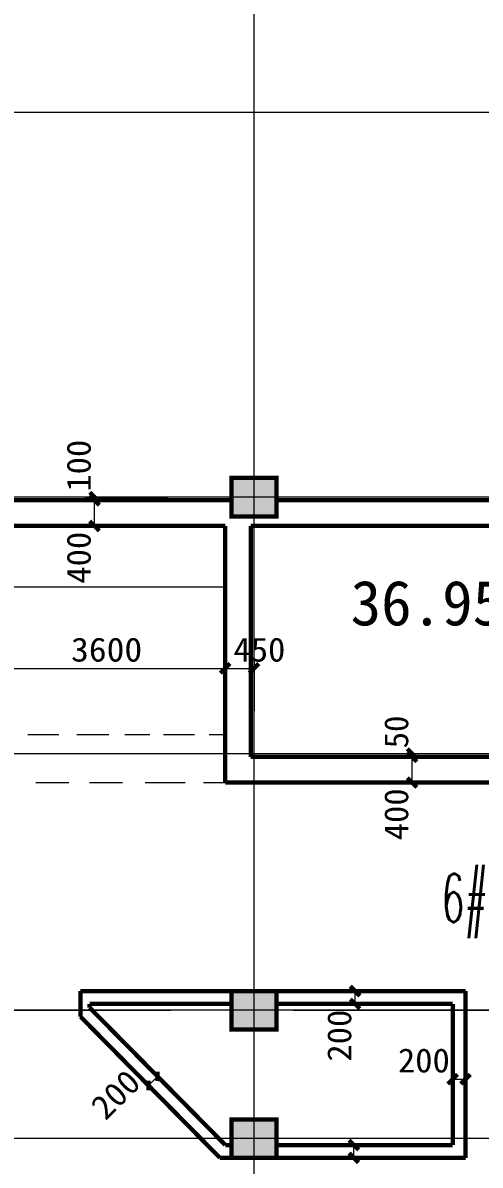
# Model space of a CAD drawing. Extents: x -307567 to 704339, y -10277 to 165507.
# Drawn here: x -237575 to -230439, y 19167 to 36973 of the extents above; entities that cross this region are included whole.
import ezdxf
from ezdxf.enums import TextEntityAlignment as Align

# ---------------------------------------------------------------- set-up
doc = ezdxf.new("R2010")
doc.units = 0
doc.header["$MEASUREMENT"] = 0
doc.layers.add('ziti', color=32, linetype='CONTINUOUS', lineweight=0)
doc.layers.add('我的', color=255, linetype='CONTINUOUS', lineweight=0)
doc.layers.add('中文', color=4, linetype='CONTINUOUS')
doc.styles.add('HZ', font='txt', dxfattribs={"width": 0.7, "height": 5, "bigfont": 'STF:宋体'})
doc.styles.get("Standard").update_dxf_attribs({"font": 'txt', "height": 3})

msp = doc.modelspace()

# ---------------------------------------------------------------- linework, layer by layer
at = {"layer": '我的', "color": 0}
for p, q in [((-233967.2594, 13462.38227), (-233967.2594, 77580.27533)), ((-260807.86464, 35580.48533), (-192202.20944, 35580.48533)), ((-189822.88479, 29580.51648), (-241491.62516, 29580.51648)), ((-236605.45727, 29580.51648), (-235318.87313, 29580.51648)), ((-236455.45802, 29530.51749), (-236455.45802, 29580.51648)), ((-236605.45727, 29530.51749), (-235318.87313, 29530.51749)), ((-236455.45802, 29130.51873), (-236455.45802, 29530.51749)), ((-236605.45727, 29130.51873), (-235318.87313, 29130.51873)), ((-247967.19093, 28180.52424), (-234417.25715, 28180.52424)), ((-238117.2417, 26910.96996), (-234417.25715, 26910.96996)), ((-234417.25715, 27060.96921), (-234417.25715, 26248.8639)), ((-234417.25715, 26910.96996), (-234017.26068, 26910.96996)), ((-234017.26068, 27060.96921), (-234017.26068, 26248.8639)), ((-234017.26068, 26910.96996), (-233967.2594, 26910.96996)), ((-233967.2594, 27060.96921), (-233967.2594, 26248.8639)), ((-237494.82813, 25880.53536), (-237014.74172, 25880.53536)), ((-236730.24302, 25880.53536), (-236232.37259, 25880.53536)), ((-235983.44195, 25880.53536), (-235592.25738, 25880.53536)), ((-235378.88564, 25880.53536), (-234898.0714, 25880.53536)), ((-234667.64347, 25880.53536), (-234417.25715, 25880.53536)), ((-189560.05651, 25580.53686), (-262527.69704, 25580.53686)), ((-235396.72918, 25580.53686), (-240717.22565, 25580.53686)), ((-231350.99746, 25580.53686), (-231501.00129, 25580.53686)), ((-231350.99746, 25530.53673), (-231501.00129, 25530.53673)), ((-231500.99671, 25530.53673), (-231500.99671, 25580.53686)), ((-231500.99671, 25130.53911), (-231500.99671, 25530.53673)), ((-237370.35823, 25130.53911), (-236854.70834, 25130.53911)), ((-236534.65074, 25130.53911), (-236019.00085, 25130.53911)), ((-235663.38434, 25130.53911), (-235040.32075, 25130.53911)), ((-234756.54989, 25130.53911), (-234417.25715, 25130.53911)), ((-231350.99746, 25130.53911), (-231501.00129, 25130.53911)), ((-236676.84058, 21880.55517), (-236676.84058, 21480.55698)), ((-236676.84058, 21880.55517), (-236676.84058, 21480.55698)), ((-236676.84058, 21880.55517), (-236676.84058, 21480.55698)), ((-236676.84058, 21880.55517), (-236676.84058, 21480.55698)), ((-236676.84058, 21880.55517), (-236676.84058, 21480.55698)), ((-236676.84058, 21880.55517), (-236676.84058, 21480.55698)), ((-236676.84058, 21880.55517), (-236676.84058, 21480.55698)), ((-236676.84058, 21880.55517), (-236676.84058, 21480.55698)), ((-236676.84058, 21880.55517), (-236676.84058, 21480.55698)), ((-236676.84058, 21880.55517), (-236676.84058, 21480.55698)), ((-236676.84058, 21880.55517), (-236676.84058, 21480.55698)), ((-236676.84058, 21880.55517), (-236676.84058, 21480.55698)), ((-236676.84058, 21880.55517), (-236676.84058, 21480.55698)), ((-236676.84058, 21880.55517), (-236676.84058, 21480.55698)), ((-236676.84058, 21880.55517), (-236676.84058, 21480.55698)), ((-236676.84058, 21880.55517), (-236676.84058, 21480.55698)), ((-236676.84058, 21880.55517), (-236676.84058, 21480.55698)), ((-236676.84058, 21880.55517), (-236676.84058, 21480.55698)), ((-236676.84058, 21880.55517), (-236676.84058, 21480.55698)), ((-236676.84058, 21880.55517), (-236676.84058, 21480.55698)), ((-236676.84058, 21880.55517), (-236676.84058, 21480.55698)), ((-236676.84058, 21880.55517), (-236676.84058, 21480.55698)), ((-236676.84058, 21880.55517), (-236676.84058, 21480.55698)), ((-236676.84058, 21880.55517), (-236676.84058, 21480.55698)), ((-236676.84058, 21880.55517), (-236676.84058, 21480.55698)), ((-236676.84058, 21880.55517), (-236676.84058, 21480.55698)), ((-236676.84058, 21880.55517), (-236676.84058, 21480.55698)), ((-236676.84058, 21880.55517), (-236676.84058, 21480.55698)), ((-236676.84058, 21880.55517), (-236676.84058, 21480.55698)), ((-236676.84058, 21880.55517), (-236676.84058, 21480.55698)), ((-236676.84058, 21880.55517), (-236676.84058, 21480.55698)), ((-236676.84058, 21880.55517), (-236676.84058, 21480.55698)), ((-236676.84058, 21880.55517), (-236676.84058, 21480.55698)), ((-236676.84058, 21880.55517), (-236676.84058, 21480.55698)), ((-236676.84058, 21880.55517), (-236676.84058, 21480.55698)), ((-236676.84058, 21880.55517), (-236676.84058, 21480.55698)), ((-236676.84058, 21880.55517), (-236676.84058, 21480.55698)), ((-236676.84058, 21880.55517), (-236676.84058, 21480.55698)), ((-236676.84058, 21880.55517), (-236676.84058, 21480.55698)), ((-236676.84058, 21880.55517), (-236676.84058, 21480.55698)), ((-236676.84058, 21880.55517), (-236676.84058, 21480.55698)), ((-236676.84058, 21880.55517), (-236676.84058, 21480.55698)), ((-236676.84058, 21880.55517), (-236676.84058, 21480.55698)), ((-236676.84058, 21880.55517), (-236676.84058, 21480.55698)), ((-236676.84058, 21880.55517), (-236676.84058, 21480.55698)), ((-236676.84058, 21880.55517), (-236676.84058, 21480.55698)), ((-236676.84058, 21880.55517), (-236676.84058, 21480.55698)), ((-236676.84058, 21880.55517), (-236676.84058, 21480.55698)), ((-236676.84058, 21880.55517), (-236676.84058, 21480.55698)), ((-236676.84058, 21880.55517), (-236676.84058, 21480.55698)), ((-236676.84058, 21880.55517), (-236676.84058, 21480.55698)), ((-236676.84058, 21880.55517), (-236676.84058, 21480.55698)), ((-236676.84058, 21880.55517), (-236676.84058, 21480.55698)), ((-236676.84058, 21880.55517), (-236676.84058, 21480.55698)), ((-236676.84058, 21880.55517), (-236676.84058, 21480.55698)), ((-236676.84058, 21880.55517), (-236676.84058, 21480.55698)), ((-236676.84058, 21880.55517), (-236676.84058, 21480.55698)), ((-236676.84058, 21880.55517), (-236676.84058, 21480.55698)), ((-236676.84058, 21880.55517), (-236676.84058, 21480.55698)), ((-236676.84058, 21880.55517), (-236676.84058, 21480.55698)), ((-236676.84058, 21880.55517), (-236676.84058, 21480.55698)), ((-236676.84058, 21880.55517), (-236676.84058, 21480.55698)), ((-236676.84058, 21880.55517), (-236676.84058, 21480.55698)), ((-236676.84058, 21880.55517), (-236676.84058, 21480.55698)), ((-236676.84058, 21880.55517), (-236676.84058, 21480.55698)), ((-236676.84058, 21880.55517), (-236676.84058, 21480.55698)), ((-236676.84058, 21880.55517), (-236676.84058, 21480.55698)), ((-236676.84058, 21880.55517), (-236676.84058, 21480.55698)), ((-236676.84058, 21880.55517), (-236676.84058, 21480.55698)), ((-236676.84058, 21880.55517), (-236676.84058, 21480.55698)), ((-236676.84058, 21880.55517), (-236676.84058, 21480.55698)), ((-236676.84058, 21880.55517), (-236676.84058, 21480.55698)), ((-236676.84058, 21880.55517), (-236676.84058, 21480.55698)), ((-236676.84058, 21880.55517), (-236676.84058, 21480.55698)), ((-236676.84058, 21880.55517), (-236676.84058, 21480.55698)), ((-236676.84058, 21880.55517), (-236676.84058, 21480.55698)), ((-236676.84058, 21880.55517), (-236676.84058, 21480.55698)), ((-236676.84058, 21880.55517), (-236676.84058, 21480.55698)), ((-236676.84058, 21880.55517), (-236676.84058, 21480.55698)), ((-236676.84058, 21880.55517), (-236676.84058, 21480.55698)), ((-236676.84058, 21880.55517), (-236676.84058, 21480.55698)), ((-236676.84058, 21880.55517), (-236676.84058, 21480.55698)), ((-236676.84058, 21880.55517), (-236676.84058, 21480.55698)), ((-236676.84058, 21880.55517), (-236676.84058, 21480.55698)), ((-236676.84058, 21880.55517), (-236676.84058, 21480.55698)), ((-236676.84058, 21880.55517), (-236676.84058, 21480.55698)), ((-236676.84058, 21880.55517), (-236676.84058, 21480.55698)), ((-236676.84058, 21880.55517), (-236676.84058, 21480.55698)), ((-236676.84058, 21880.55517), (-236676.84058, 21480.55698)), ((-236676.84058, 21880.55517), (-236676.84058, 21480.55698)), ((-236676.84058, 21880.55517), (-236676.84058, 21480.55698)), ((-236676.84058, 21880.55517), (-236676.84058, 21480.55698)), ((-236676.84058, 21880.55517), (-236676.84058, 21480.55698)), ((-236676.84058, 21880.55517), (-236676.84058, 21480.55698)), ((-236676.84058, 21880.55517), (-236676.84058, 21480.55698)), ((-236676.84058, 21880.55517), (-236676.84058, 21480.55698)), ((-236676.84058, 21880.55517), (-236676.84058, 21480.55698)), ((-236676.84058, 21880.55517), (-236676.84058, 21480.55698)), ((-236676.84058, 21880.55517), (-236676.84058, 21480.55698)), ((-236676.84058, 21880.55517), (-236676.84058, 21480.55698)), ((-236676.84058, 21880.55517), (-236676.84058, 21480.55698)), ((-236676.84058, 21880.55517), (-236676.84058, 21480.55698)), ((-236676.84058, 21880.55517), (-236676.84058, 21480.55698)), ((-236676.84058, 21880.55517), (-236676.84058, 21480.55698)), ((-236676.84058, 21880.55517), (-236676.84058, 21480.55698)), ((-236676.84058, 21880.55517), (-236676.84058, 21480.55698)), ((-236676.84058, 21880.55517), (-236676.84058, 21480.55698)), ((-236676.84058, 21880.55517), (-236676.84058, 21480.55698)), ((-236676.84058, 21880.55517), (-236676.84058, 21480.55698)), ((-236676.84058, 21880.55517), (-236676.84058, 21480.55698)), ((-236676.84058, 21880.55517), (-236676.84058, 21480.55698)), ((-236676.84058, 21880.55517), (-236676.84058, 21480.55698)), ((-236676.84058, 21880.55517), (-236676.84058, 21480.55698)), ((-236676.84058, 21880.55517), (-236676.84058, 21480.55698)), ((-236676.84058, 21880.55517), (-236676.84058, 21480.55698)), ((-236676.84058, 21880.55517), (-236676.84058, 21480.55698)), ((-236676.84058, 21880.55517), (-236676.84058, 21480.55698)), ((-236676.84058, 21880.55517), (-236676.84058, 21480.55698)), ((-236676.84058, 21880.55517), (-236676.84058, 21480.55698)), ((-236676.84058, 21880.55517), (-236676.84058, 21480.55698)), ((-236676.84058, 21880.55517), (-236676.84058, 21480.55698)), ((-236676.84058, 21880.55517), (-236676.84058, 21480.55698)), ((-236676.84058, 21880.55517), (-236676.84058, 21480.55698)), ((-236676.84058, 21880.55517), (-236676.84058, 21480.55698)), ((-236676.84058, 21880.55517), (-236676.84058, 21480.55698)), ((-236676.84058, 21880.55517), (-236676.84058, 21480.55698)), ((-236676.84058, 21880.55517), (-236676.84058, 21480.55698)), ((-236676.84058, 21880.55517), (-236676.84058, 21480.55698)), ((-236676.84058, 21880.55517), (-236676.84058, 21480.55698)), ((-236676.84058, 21880.55517), (-236676.84058, 21480.55698)), ((-236676.84058, 21880.55517), (-236676.84058, 21480.55698)), ((-236676.84058, 21880.55517), (-236676.84058, 21480.55698)), ((-236676.84058, 21880.55517), (-236676.84058, 21480.55698)), ((-236676.84058, 21880.55517), (-236676.84058, 21480.55698)), ((-236676.84058, 21880.55517), (-236676.84058, 21480.55698)), ((-236676.84058, 21880.55517), (-236676.84058, 21480.55698)), ((-236676.84058, 21880.55517), (-236676.84058, 21480.55698)), ((-236676.84058, 21880.55517), (-236676.84058, 21480.55698)), ((-236676.84058, 21880.55517), (-236676.84058, 21480.55698)), ((-236676.84058, 21880.55517), (-236676.84058, 21480.55698)), ((-236676.84058, 21880.55517), (-236676.84058, 21480.55698)), ((-236676.84058, 21880.55517), (-236676.84058, 21480.55698)), ((-236676.84058, 21880.55517), (-236676.84058, 21480.55698)), ((-236676.84058, 21880.55517), (-236676.84058, 21480.55698)), ((-236676.84058, 21880.55517), (-236676.84058, 21480.55698)), ((-236676.84058, 21880.55517), (-236676.84058, 21480.55698)), ((-236676.84058, 21880.55517), (-236676.84058, 21480.55698)), ((-236676.84058, 21880.55517), (-236676.84058, 21480.55698)), ((-236676.84058, 21880.55517), (-236676.84058, 21480.55698)), ((-236676.84058, 21880.55517), (-236676.84058, 21480.55698)), ((-236676.84058, 21880.55517), (-236676.84058, 21480.55698)), ((-236676.84058, 21880.55517), (-236676.84058, 21480.55698)), ((-236676.84058, 21880.55517), (-236676.84058, 21480.55698)), ((-236676.84058, 21880.55517), (-236676.84058, 21480.55698)), ((-236676.84058, 21880.55517), (-236676.84058, 21480.55698)), ((-236676.84058, 21880.55517), (-236676.84058, 21480.55698)), ((-236676.84058, 21880.55517), (-236676.84058, 21480.55698)), ((-236676.84058, 21880.55517), (-236676.84058, 21480.55698)), ((-236676.84058, 21880.55517), (-236676.84058, 21480.55698)), ((-236676.84058, 21880.55517), (-236676.84058, 21480.55698)), ((-236676.84058, 21880.55517), (-236676.84058, 21480.55698)), ((-236676.84058, 21880.55517), (-236676.84058, 21480.55698)), ((-236676.84058, 21880.55517), (-236676.84058, 21480.55698)), ((-236676.84058, 21880.55517), (-236676.84058, 21480.55698)), ((-236676.84058, 21880.55517), (-236676.84058, 21480.55698)), ((-236676.84058, 21880.55517), (-236676.84058, 21480.55698)), ((-236676.84058, 21880.55517), (-236676.84058, 21480.55698)), ((-236676.84058, 21880.55517), (-236676.84058, 21480.55698)), ((-236676.84058, 21880.55517), (-236676.84058, 21480.55698)), ((-236676.84058, 21880.55517), (-236676.84058, 21480.55698)), ((-236676.84058, 21880.55517), (-236676.84058, 21480.55698)), ((-236676.84058, 21880.55517), (-236676.84058, 21480.55698)), ((-236676.84058, 21880.55517), (-236676.84058, 21480.55698)), ((-236676.84058, 21880.55517), (-236676.84058, 21480.55698)), ((-236676.84058, 21880.55517), (-236676.84058, 21480.55698)), ((-236676.84058, 21880.55517), (-236676.84058, 21480.55698)), ((-236676.84058, 21880.55517), (-236676.84058, 21480.55698)), ((-236676.84058, 21880.55517), (-236676.84058, 21480.55698)), ((-236676.84058, 21880.55517), (-236676.84058, 21480.55698)), ((-236676.84058, 21880.55517), (-236676.84058, 21480.55698)), ((-236676.84058, 21880.55517), (-236676.84058, 21480.55698)), ((-236676.84058, 21880.55517), (-236676.84058, 21480.55698)), ((-236676.84058, 21880.55517), (-236676.84058, 21480.55698)), ((-236676.84058, 21880.55517), (-236676.84058, 21480.55698)), ((-236676.84058, 21880.55517), (-236676.84058, 21480.55698)), ((-236676.84058, 21880.55517), (-236676.84058, 21480.55698)), ((-236676.84058, 21880.55517), (-236676.84058, 21480.55698)), ((-236676.84058, 21880.55517), (-236676.84058, 21480.55698)), ((-236676.84058, 21880.55517), (-236676.84058, 21480.55698)), ((-236676.84058, 21880.55517), (-236676.84058, 21480.55698)), ((-236676.84058, 21880.55517), (-236676.84058, 21480.55698)), ((-236676.84058, 21880.55517), (-236676.84058, 21480.55698)), ((-236676.84058, 21880.55517), (-236676.84058, 21480.55698)), ((-236676.84058, 21880.55517), (-236676.84058, 21480.55698)), ((-236676.84058, 21880.55517), (-236676.84058, 21480.55698)), ((-236676.84058, 21880.55517), (-236676.84058, 21480.55698)), ((-236676.84058, 21880.55517), (-236676.84058, 21480.55698)), ((-236676.84058, 21880.55517), (-236676.84058, 21480.55698)), ((-236676.84058, 21880.55517), (-236676.84058, 21480.55698)), ((-236676.84058, 21880.55517), (-236676.84058, 21480.55698)), ((-236676.84058, 21880.55517), (-236676.84058, 21480.55698)), ((-236676.84058, 21880.55517), (-236676.84058, 21480.55698)), ((-236676.84058, 21880.55517), (-236676.84058, 21480.55698)), ((-236676.84058, 21880.55517), (-236676.84058, 21480.55698)), ((-236676.84058, 21880.55517), (-236676.84058, 21480.55698)), ((-236676.84058, 21880.55517), (-236676.84058, 21480.55698)), ((-236676.84058, 21880.55517), (-236676.84058, 21480.55698)), ((-236676.84058, 21880.55517), (-236676.84058, 21480.55698)), ((-236676.84058, 21880.55517), (-236676.84058, 21480.55698)), ((-236676.84058, 21880.55517), (-236676.84058, 21480.55698)), ((-236676.84058, 21880.55517), (-236676.84058, 21480.55698)), ((-236676.84058, 21880.55517), (-236676.84058, 21480.55698)), ((-236676.84058, 21880.55517), (-236676.84058, 21480.55698)), ((-236676.84058, 21880.55517), (-236676.84058, 21480.55698)), ((-236676.84058, 21880.55517), (-236676.84058, 21480.55698)), ((-236676.84058, 21880.55517), (-236676.84058, 21480.55698)), ((-236676.84058, 21880.55517), (-236676.84058, 21480.55698)), ((-236676.84058, 21880.55517), (-236676.84058, 21480.55698)), ((-236676.84058, 21880.55517), (-236676.84058, 21480.55698)), ((-236676.84058, 21880.55517), (-236676.84058, 21480.55698)), ((-236676.84058, 21880.55517), (-236676.84058, 21480.55698)), ((-236676.84058, 21880.55517), (-236676.84058, 21480.55698)), ((-236676.84058, 21880.55517), (-236676.84058, 21480.55698)), ((-236676.84058, 21880.55517), (-236676.84058, 21480.55698)), ((-236676.84058, 21880.55517), (-236676.84058, 21480.55698)), ((-236676.84058, 21880.55517), (-236676.84058, 21480.55698)), ((-236676.84058, 21880.55517), (-236676.84058, 21480.55698)), ((-236676.84058, 21880.55517), (-236676.84058, 21480.55698)), ((-236676.84058, 21880.55517), (-236676.84058, 21480.55698)), ((-236676.84058, 21880.55517), (-236676.84058, 21480.55698)), ((-236676.84058, 21880.55517), (-236676.84058, 21480.55698)), ((-236676.84058, 21880.55517), (-236676.84058, 21480.55698)), ((-236676.84058, 21880.55517), (-236676.84058, 21480.55698)), ((-236676.84058, 21880.55517), (-236676.84058, 21480.55698)), ((-236676.84058, 21880.55517), (-236676.84058, 21480.55698)), ((-236676.84058, 21880.55517), (-236676.84058, 21480.55698)), ((-236676.84058, 21880.55517), (-236676.84058, 21480.55698)), ((-236676.84058, 21880.55517), (-236676.84058, 21480.55698)), ((-236676.84058, 21880.55517), (-236676.84058, 21480.55698)), ((-236676.84058, 21880.55517), (-236676.84058, 21480.55698)), ((-236676.84058, 21880.55517), (-236676.84058, 21480.55698)), ((-236676.84058, 21880.55517), (-236676.84058, 21480.55698)), ((-236676.84058, 21880.55517), (-236676.84058, 21480.55698)), ((-236676.84058, 21880.55517), (-236676.84058, 21480.55698)), ((-236676.84058, 21880.55517), (-236676.84058, 21480.55698)), ((-236676.84058, 21880.55517), (-236676.84058, 21480.55698)), ((-236676.84058, 21880.55517), (-236676.84058, 21480.55698)), ((-236676.84058, 21880.55517), (-236676.84058, 21480.55698)), ((-236676.84058, 21880.55517), (-236676.84058, 21480.55698)), ((-236676.84058, 21880.55517), (-236676.84058, 21480.55698)), ((-236676.84058, 21880.55517), (-236676.84058, 21480.55698)), ((-236676.84058, 21880.55517), (-236676.84058, 21480.55698)), ((-236676.84058, 21880.55517), (-236676.84058, 21480.55698)), ((-236676.84058, 21880.55517), (-236676.84058, 21480.55698)), ((-236676.84058, 21880.55517), (-236676.84058, 21480.55698)), ((-236676.84058, 21880.55517), (-236676.84058, 21480.55698)), ((-236676.84058, 21880.55517), (-236676.84058, 21480.55698)), ((-236676.84058, 21880.55517), (-236676.84058, 21480.55698)), ((-236676.84058, 21880.55517), (-236676.84058, 21480.55698)), ((-236676.84058, 21880.55517), (-236676.84058, 21480.55698)), ((-236676.84058, 21880.55517), (-236676.84058, 21480.55698)), ((-236676.84058, 21880.55517), (-236676.84058, 21480.55698)), ((-236676.84058, 21880.55517), (-236676.84058, 21480.55698)), ((-236676.84058, 21880.55517), (-236676.84058, 21480.55698)), ((-236676.84058, 21880.55517), (-236676.84058, 21480.55698)), ((-236676.84058, 21880.55517), (-236676.84058, 21480.55698)), ((-236676.84058, 21880.55517), (-236676.84058, 21480.55698)), ((-236676.84058, 21880.55517), (-236676.84058, 21480.55698)), ((-236676.84058, 21880.55517), (-236676.84058, 21480.55698)), ((-236676.84058, 21880.55517), (-236676.84058, 21480.55698)), ((-236676.84058, 21880.55517), (-236676.84058, 21480.55698)), ((-236676.84058, 21880.55517), (-236676.84058, 21480.55698)), ((-236676.84058, 21880.55517), (-236676.84058, 21480.55698)), ((-236676.84058, 21880.55517), (-236676.84058, 21480.55698)), ((-236676.84058, 21880.55517), (-236676.84058, 21480.55698)), ((-236676.84058, 21880.55517), (-236676.84058, 21480.55698)), ((-236676.84058, 21880.55517), (-236676.84058, 21480.55698)), ((-236676.84058, 21880.55517), (-236676.84058, 21480.55698)), ((-236676.84058, 21880.55517), (-236676.84058, 21480.55698)), ((-236676.84058, 21880.55517), (-236676.84058, 21480.55698)), ((-236676.84058, 21880.55517), (-236676.84058, 21480.55698)), ((-236676.84058, 21880.55517), (-236676.84058, 21480.55698)), ((-236676.84058, 21880.55517), (-236676.84058, 21480.55698)), ((-236676.84058, 21880.55517), (-236676.84058, 21480.55698)), ((-236676.84058, 21880.55517), (-236676.84058, 21480.55698)), ((-236676.84058, 21880.55517), (-236676.84058, 21480.55698)), ((-236676.84058, 21880.55517), (-236676.84058, 21480.55698)), ((-236676.84058, 21880.55517), (-236676.84058, 21480.55698)), ((-236676.84058, 21880.55517), (-236676.84058, 21480.55698)), ((-236676.84058, 21880.55517), (-236676.84058, 21480.55698)), ((-236676.84058, 21880.55517), (-236676.84058, 21480.55698)), ((-236676.84058, 21880.55517), (-236676.84058, 21480.55698)), ((-236676.84058, 21880.55517), (-236676.84058, 21480.55698)), ((-236676.84058, 21880.55517), (-236676.84058, 21480.55698)), ((-236676.84058, 21880.55517), (-236676.84058, 21480.55698)), ((-236676.84058, 21880.55517), (-236676.84058, 21480.55698)), ((-236676.84058, 21880.55517), (-236676.84058, 21480.55698)), ((-236676.84058, 21880.55517), (-236676.84058, 21480.55698)), ((-236676.84058, 21880.55517), (-236676.84058, 21480.55698)), ((-236676.84058, 21880.55517), (-236676.84058, 21480.55698)), ((-236676.84058, 21880.55517), (-236676.84058, 21480.55698)), ((-236676.84058, 21880.55517), (-236676.84058, 21480.55698)), ((-236676.84058, 21880.55517), (-236676.84058, 21480.55698)), ((-236676.84058, 21880.55517), (-236676.84058, 21480.55698)), ((-236676.84058, 21880.55517), (-236676.84058, 21480.55698)), ((-236676.84058, 21880.55517), (-236676.84058, 21480.55698)), ((-236676.84058, 21880.55517), (-236676.84058, 21480.55698)), ((-236676.84058, 21880.55517), (-236676.84058, 21480.55698)), ((-236676.84058, 21880.55517), (-236676.84058, 21480.55698)), ((-236676.84058, 21880.55517), (-236676.84058, 21480.55698)), ((-236676.84058, 21880.55517), (-236676.84058, 21480.55698)), ((-236676.84058, 21880.55517), (-236676.84058, 21480.55698)), ((-236676.84058, 21880.55517), (-236676.84058, 21480.55698)), ((-236676.84058, 21880.55517), (-236676.84058, 21480.55698)), ((-236676.84058, 21880.55517), (-236676.84058, 21480.55698)), ((-236676.84058, 21880.55517), (-236676.84058, 21480.55698)), ((-236676.84058, 21880.55517), (-236676.84058, 21480.55698)), ((-236676.84058, 21880.55517), (-236676.84058, 21480.55698)), ((-236676.84058, 21880.55517), (-236676.84058, 21480.55698)), ((-236676.84058, 21880.55517), (-236676.84058, 21480.55698)), ((-236676.84058, 21880.55517), (-236676.84058, 21480.55698)), ((-236676.84058, 21880.55517), (-236676.84058, 21480.55698)), ((-236676.84058, 21880.55517), (-236676.84058, 21480.55698)), ((-236676.84058, 21880.55517), (-236676.84058, 21480.55698)), ((-236676.84058, 21880.55517), (-236676.84058, 21480.55698)), ((-236676.84058, 21880.55517), (-236676.84058, 21480.55698)), ((-236676.84058, 21880.55517), (-236676.84058, 21480.55698)), ((-236676.84058, 21880.55517), (-236676.84058, 21480.55698)), ((-236676.84058, 21880.55517), (-236676.84058, 21480.55698)), ((-236676.84058, 21880.55517), (-236676.84058, 21480.55698)), ((-236676.84058, 21880.55517), (-236676.84058, 21480.55698)), ((-236676.84058, 21880.55517), (-236676.84058, 21480.55698)), ((-236676.84058, 21880.55517), (-236676.84058, 21480.55698)), ((-236676.84058, 21880.55517), (-236676.84058, 21480.55698)), ((-236676.84058, 21880.55517), (-236676.84058, 21480.55698)), ((-236676.84058, 21880.55517), (-236676.84058, 21480.55698)), ((-236676.84058, 21880.55517), (-236676.84058, 21480.55698)), ((-236676.84058, 21880.55517), (-236676.84058, 21480.55698)), ((-236676.84058, 21880.55517), (-236676.84058, 21480.55698)), ((-236676.84058, 21880.55517), (-236676.84058, 21480.55698)), ((-236676.84058, 21880.55517), (-236676.84058, 21480.55698)), ((-236676.84058, 21880.55517), (-236676.84058, 21480.55698)), ((-236676.84058, 21880.55517), (-236676.84058, 21480.55698)), ((-236676.84058, 21880.55517), (-236676.84058, 21480.55698)), ((-236676.84058, 21880.55517), (-236676.84058, 21480.55698)), ((-236676.84058, 21880.55517), (-236676.84058, 21480.55698)), ((-236676.84058, 21880.55517), (-236676.84058, 21480.55698)), ((-236676.84058, 21880.55517), (-236676.84058, 21480.55698)), ((-236676.84058, 21880.55517), (-236676.84058, 21480.55698)), ((-236676.84058, 21880.55517), (-236676.84058, 21480.55698)), ((-236676.84058, 21880.55517), (-236676.84058, 21480.55698)), ((-236676.84058, 21880.55517), (-236676.84058, 21480.55698)), ((-236676.84058, 21880.55517), (-236676.84058, 21480.55698)), ((-236676.84058, 21880.55517), (-236676.84058, 21480.55698)), ((-236676.84058, 21880.55517), (-236676.84058, 21480.55698)), ((-236676.84058, 21880.55517), (-236676.84058, 21480.55698)), ((-236676.84058, 21880.55517), (-236676.84058, 21480.55698)), ((-236676.84058, 21880.55517), (-236676.84058, 21480.55698)), ((-236676.84058, 21880.55517), (-236676.84058, 21480.55698)), ((-236676.84058, 21880.55517), (-236676.84058, 21480.55698)), ((-236676.84058, 21880.55517), (-236676.84058, 21480.55698)), ((-236676.84058, 21880.55517), (-236676.84058, 21480.55698)), ((-236676.84058, 21880.55517), (-236676.84058, 21480.55698)), ((-236676.84058, 21880.55517), (-236676.84058, 21480.55698)), ((-236676.84058, 21880.55517), (-236676.84058, 21480.55698)), ((-236676.84058, 21880.55517), (-236676.84058, 21480.55698)), ((-236676.84058, 21880.55517), (-236676.84058, 21480.55698)), ((-236676.84058, 21880.55517), (-236676.84058, 21480.55698)), ((-236676.84058, 21880.55517), (-236676.84058, 21480.55698)), ((-236676.84058, 21880.55517), (-236676.84058, 21480.55698)), ((-236676.84058, 21880.55517), (-236676.84058, 21480.55698)), ((-236676.84058, 21880.55517), (-236676.84058, 21480.55698)), ((-236676.84058, 21880.55517), (-236676.84058, 21480.55698)), ((-236676.84058, 21880.55517), (-236676.84058, 21480.55698)), ((-236676.84058, 21880.55517), (-236676.84058, 21480.55698)), ((-236676.84058, 21880.55517), (-236676.84058, 21480.55698)), ((-236676.84058, 21880.55517), (-236676.84058, 21480.55698)), ((-236676.84058, 21880.55517), (-236676.84058, 21480.55698)), ((-236676.84058, 21880.55517), (-236676.84058, 21480.55698)), ((-236676.84058, 21880.55517), (-236676.84058, 21480.55698)), ((-236676.84058, 21880.55517), (-236676.84058, 21480.55698)), ((-236676.84058, 21880.55517), (-236676.84058, 21480.55698)), ((-236676.84058, 21880.55517), (-236676.84058, 21480.55698)), ((-236676.84058, 21880.55517), (-236676.84058, 21480.55698)), ((-236676.84058, 21880.55517), (-236676.84058, 21480.55698)), ((-236676.84058, 21880.55517), (-236676.84058, 21480.55698)), ((-236676.84058, 21880.55517), (-236676.84058, 21480.55698)), ((-236676.84058, 21880.55517), (-236676.84058, 21480.55698)), ((-236676.84058, 21880.55517), (-236676.84058, 21480.55698)), ((-236676.84058, 21880.55517), (-236676.84058, 21480.55698)), ((-236676.84058, 21880.55517), (-236676.84058, 21480.55698)), ((-236676.84058, 21880.55517), (-236676.84058, 21480.55698)), ((-236676.84058, 21880.55517), (-236676.84058, 21480.55698)), ((-236676.84058, 21880.55517), (-236676.84058, 21480.55698)), ((-236676.84058, 21880.55517), (-236676.84058, 21480.55698)), ((-236676.84058, 21880.55517), (-236676.84058, 21480.55698)), ((-236676.84058, 21880.55517), (-236676.84058, 21480.55698)), ((-236676.84058, 21880.55517), (-236676.84058, 21480.55698)), ((-236676.84058, 21880.55517), (-236676.84058, 21480.55698)), ((-236676.84058, 21880.55517), (-236676.84058, 21480.55698)), ((-236676.84058, 21880.55517), (-236676.84058, 21480.55698)), ((-236676.84058, 21880.55517), (-236676.84058, 21480.55698)), ((-236676.84058, 21880.55517), (-236676.84058, 21480.55698)), ((-236676.84058, 21880.55517), (-236676.84058, 21480.55698)), ((-236676.84058, 21880.55517), (-236676.84058, 21480.55698)), ((-236676.84058, 21880.55517), (-236676.84058, 21480.55698)), ((-236676.84058, 21880.55517), (-236676.84058, 21480.55698)), ((-236676.84058, 21880.55517), (-236676.84058, 21480.55698)), ((-236676.84058, 21880.55517), (-236676.84058, 21480.55698)), ((-236676.84058, 21880.55517), (-236676.84058, 21480.55698)), ((-236676.84058, 21880.55517), (-236676.84058, 21480.55698)), ((-236676.84058, 21880.55517), (-236676.84058, 21480.55698)), ((-236676.84058, 21880.55517), (-236676.84058, 21480.55698)), ((-236676.84058, 21880.55517), (-236676.84058, 21480.55698)), ((-236676.84058, 21880.55517), (-236676.84058, 21480.55698)), ((-236676.84058, 21880.55517), (-236676.84058, 21480.55698)), ((-236676.84058, 21880.55517), (-236676.84058, 21480.55698)), ((-236676.84058, 21880.55517), (-236676.84058, 21480.55698)), ((-236676.84058, 21880.55517), (-236676.84058, 21480.55698)), ((-236676.84058, 21880.55517), (-236676.84058, 21480.55698)), ((-236676.84058, 21880.55517), (-236676.84058, 21480.55698)), ((-236676.84058, 21880.55517), (-236676.84058, 21480.55698)), ((-236676.84058, 21880.55517), (-236676.84058, 21480.55698)), ((-236676.84058, 21880.55517), (-236676.84058, 21480.55698)), ((-236676.84058, 21880.55517), (-236676.84058, 21480.55698)), ((-236676.84058, 21880.55517), (-236676.84058, 21480.55698)), ((-236676.84058, 21880.55517), (-236676.84058, 21480.55698)), ((-236676.84058, 21880.55517), (-236676.84058, 21480.55698)), ((-236676.84058, 21880.55517), (-236676.84058, 21480.55698)), ((-236676.84058, 21880.55517), (-236676.84058, 21480.55698)), ((-236676.84058, 21880.55517), (-236676.84058, 21480.55698)), ((-236676.84058, 21880.55517), (-236676.84058, 21480.55698)), ((-236676.84058, 21880.55517), (-236676.84058, 21480.55698)), ((-236676.84058, 21880.55517), (-236676.84058, 21480.55698)), ((-236676.84058, 21880.55517), (-236676.84058, 21480.55698)), ((-236676.84058, 21880.55517), (-236676.84058, 21480.55698)), ((-236676.84058, 21880.55517), (-236676.84058, 21480.55698)), ((-236676.84058, 21880.55517), (-236676.84058, 21480.55698)), ((-236676.84058, 21880.55517), (-236676.84058, 21480.55698)), ((-236676.84058, 21880.55517), (-236676.84058, 21480.55698)), ((-236676.84058, 21880.55517), (-236676.84058, 21480.55698)), ((-236676.84058, 21880.55517), (-236676.84058, 21480.55698)), ((-236676.84058, 21880.55517), (-236676.84058, 21480.55698)), ((-236676.84058, 21880.55517), (-236676.84058, 21480.55698)), ((-236676.84058, 21880.55517), (-236676.84058, 21480.55698)), ((-236676.84058, 21880.55517), (-236676.84058, 21480.55698)), ((-236676.84058, 21880.55517), (-236676.84058, 21480.55698)), ((-236676.84058, 21880.55517), (-236676.84058, 21480.55698)), ((-236676.84058, 21880.55517), (-236676.84058, 21480.55698)), ((-236676.84058, 21880.55517), (-236676.84058, 21480.55698)), ((-236676.84058, 21880.55517), (-236676.84058, 21480.55698)), ((-236676.84058, 21880.55517), (-236676.84058, 21480.55698)), ((-236676.84058, 21880.55517), (-236676.84058, 21480.55698)), ((-236676.84058, 21880.55517), (-236676.84058, 21480.55698)), ((-236676.84058, 21880.55517), (-236676.84058, 21480.55698)), ((-236676.84058, 21880.55517), (-236676.84058, 21480.55698)), ((-236676.84058, 21880.55517), (-236676.84058, 21480.55698)), ((-236676.84058, 21880.55517), (-236676.84058, 21480.55698)), ((-236676.84058, 21880.55517), (-236676.84058, 21480.55698)), ((-236676.84058, 21880.55517), (-236676.84058, 21480.55698)), ((-236676.84058, 21880.55517), (-236676.84058, 21480.55698)), ((-236676.84058, 21880.55517), (-236676.84058, 21480.55698)), ((-236676.84058, 21880.55517), (-236676.84058, 21480.55698)), ((-236676.84058, 21880.55517), (-236676.84058, 21480.55698)), ((-236676.84058, 21880.55517), (-236676.84058, 21480.55698)), ((-236676.84058, 21880.55517), (-236676.84058, 21480.55698)), ((-236676.84058, 21880.55517), (-236676.84058, 21480.55698)), ((-236676.84058, 21880.55517), (-236676.84058, 21480.55698)), ((-236676.84058, 21880.55517), (-236676.84058, 21480.55698)), ((-236676.84058, 21880.55517), (-236676.84058, 21480.55698)), ((-236676.84058, 21880.55517), (-236676.84058, 21480.55698)), ((-236676.84058, 21880.55517), (-236676.84058, 21480.55698)), ((-236676.84058, 21880.55517), (-236676.84058, 21480.55698)), ((-236676.84058, 21880.55517), (-236676.84058, 21480.55698)), ((-236676.84058, 21880.55517), (-236676.84058, 21480.55698)), ((-236676.84058, 21880.55517), (-236676.84058, 21480.55698)), ((-236676.84058, 21880.55517), (-236676.84058, 21480.55698)), ((-236676.84058, 21880.55517), (-236676.84058, 21480.55698)), ((-236676.84058, 21880.55517), (-236676.84058, 21480.55698)), ((-236676.84058, 21880.55517), (-236676.84058, 21480.55698)), ((-236676.84058, 21880.55517), (-236676.84058, 21480.55698)), ((-236676.84058, 21880.55517), (-236676.84058, 21480.55698)), ((-236676.84058, 21880.55517), (-236676.84058, 21480.55698)), ((-236676.84058, 21880.55517), (-236676.84058, 21480.55698)), ((-236676.84058, 21880.55517), (-236676.84058, 21480.55698)), ((-236676.84058, 21880.55517), (-236676.84058, 21480.55698)), ((-236676.84058, 21880.55517), (-236676.84058, 21480.55698)), ((-236676.84058, 21880.55517), (-236676.84058, 21480.55698)), ((-236676.84058, 21880.55517), (-236676.84058, 21480.55698)), ((-236676.84058, 21880.55517), (-236676.84058, 21480.55698)), ((-236676.84058, 21880.55517), (-236676.84058, 21480.55698)), ((-236676.84058, 21880.55517), (-236676.84058, 21480.55698)), ((-236676.84058, 21880.55517), (-236676.84058, 21480.55698)), ((-236676.84058, 21880.55517), (-236676.84058, 21480.55698)), ((-236676.84058, 21880.55517), (-236676.84058, 21480.55698)), ((-236676.84058, 21880.55517), (-236676.84058, 21480.55698)), ((-236676.84058, 21880.55517), (-236676.84058, 21480.55698)), ((-236676.84058, 21880.55517), (-236676.84058, 21480.55698)), ((-236676.84058, 21880.55517), (-236676.84058, 21480.55698)), ((-236676.84058, 21880.55517), (-236676.84058, 21480.55698)), ((-236676.84058, 21880.55517), (-236676.84058, 21480.55698)), ((-236676.84058, 21880.55517), (-236676.84058, 21480.55698)), ((-236676.84058, 21880.55517), (-236676.84058, 21480.55698)), ((-236676.84058, 21880.55517), (-236676.84058, 21480.55698)), ((-236676.84058, 21880.55517), (-236676.84058, 21480.55698)), ((-236676.84058, 21880.55517), (-236676.84058, 21480.55698)), ((-236676.84058, 21880.55517), (-236676.84058, 21480.55698)), ((-236676.84058, 21880.55517), (-236676.84058, 21480.55698)), ((-236676.84058, 21880.55517), (-236676.84058, 21480.55698)), ((-236676.84058, 21880.55517), (-236676.84058, 21480.55698)), ((-236676.84058, 21880.55517), (-236676.84058, 21480.55698)), ((-236676.84058, 21880.55517), (-236676.84058, 21480.55698)), ((-236676.84058, 21880.55517), (-236676.84058, 21480.55698)), ((-236676.84058, 21880.55517), (-236676.84058, 21480.55698)), ((-236676.84058, 21880.55517), (-236676.84058, 21480.55698)), ((-236676.84058, 21880.55517), (-236676.84058, 21480.55698)), ((-236676.84058, 21880.55517), (-236676.84058, 21480.55698)), ((-236676.84058, 21880.55517), (-236676.84058, 21480.55698)), ((-236676.84058, 21880.55517), (-236676.84058, 21480.55698)), ((-236676.84058, 21880.55517), (-236676.84058, 21480.55698)), ((-236676.84058, 21880.55517), (-236676.84058, 21480.55698)), ((-236676.84058, 21880.55517), (-236676.84058, 21480.55698)), ((-236676.84058, 21880.55517), (-236676.84058, 21480.55698)), ((-236676.84058, 21880.55517), (-236676.84058, 21480.55698)), ((-236676.84058, 21880.55517), (-236676.84058, 21480.55698)), ((-236676.84058, 21880.55517), (-236676.84058, 21480.55698)), ((-236676.84058, 21880.55517), (-236676.84058, 21480.55698)), ((-236676.84058, 21880.55517), (-236676.84058, 21480.55698)), ((-236676.84058, 21880.55517), (-236676.84058, 21480.55698)), ((-236676.84058, 21880.55517), (-236676.84058, 21480.55698)), ((-236676.84058, 21880.55517), (-236676.84058, 21480.55698)), ((-236676.84058, 21880.55517), (-236676.84058, 21480.55698)), ((-236676.84058, 21880.55517), (-236676.84058, 21480.55698)), ((-236676.84058, 21880.55517), (-236676.84058, 21480.55698)), ((-236676.84058, 21880.55517), (-236676.84058, 21480.55698)), ((-236676.84058, 21880.55517), (-236676.84058, 21480.55698)), ((-236676.84058, 21880.55517), (-236676.84058, 21480.55698)), ((-236676.84058, 21880.55517), (-236676.84058, 21480.55698)), ((-236676.84058, 21880.55517), (-236676.84058, 21480.55698)), ((-236676.84058, 21880.55517), (-236676.84058, 21480.55698)), ((-236676.84058, 21880.55517), (-236676.84058, 21480.55698)), ((-236676.84058, 21880.55517), (-236676.84058, 21480.55698)), ((-236676.84058, 21880.55517), (-236676.84058, 21480.55698)), ((-236676.84058, 21880.55517), (-236676.84058, 21480.55698)), ((-236676.84058, 21880.55517), (-236676.84058, 21480.55698)), ((-236676.84058, 21880.55517), (-236676.84058, 21480.55698)), ((-236676.84058, 21880.55517), (-236676.84058, 21480.55698)), ((-236676.84058, 21880.55517), (-236676.84058, 21480.55698)), ((-236676.84058, 21880.55517), (-236676.84058, 21480.55698)), ((-236676.84058, 21880.55517), (-236676.84058, 21480.55698)), ((-236676.84058, 21880.55517), (-236676.84058, 21480.55698)), ((-236676.84058, 21880.55517), (-236676.84058, 21480.55698)), ((-236676.84058, 21880.55517), (-236676.84058, 21480.55698)), ((-236676.84058, 21880.55517), (-236676.84058, 21480.55698)), ((-236676.84058, 21880.55517), (-236676.84058, 21480.55698)), ((-236676.84058, 21880.55517), (-236676.84058, 21480.55698)), ((-236676.84058, 21880.55517), (-236676.84058, 21480.55698)), ((-236676.84058, 21880.55517), (-236676.84058, 21480.55698)), ((-236676.84058, 21880.55517), (-236676.84058, 21480.55698)), ((-236676.84058, 21880.55517), (-236676.84058, 21480.55698)), ((-236676.84058, 21880.55517), (-236676.84058, 21480.55698)), ((-236676.84058, 21880.55517), (-236676.84058, 21480.55698)), ((-236676.84058, 21880.55517), (-236676.84058, 21480.55698)), ((-236676.84058, 21880.55517), (-236676.84058, 21480.55698)), ((-236676.84058, 21880.55517), (-236676.84058, 21480.55698)), ((-236676.84058, 21880.55517), (-236676.84058, 21480.55698)), ((-236676.84058, 21880.55517), (-236676.84058, 21480.55698)), ((-236676.84058, 21880.55517), (-236676.84058, 21480.55698)), ((-236676.84058, 21880.55517), (-236676.84058, 21480.55698)), ((-236676.84058, 21880.55517), (-236676.84058, 21480.55698)), ((-236676.84058, 21880.55517), (-236676.84058, 21480.55698)), ((-236676.84058, 21880.55517), (-236676.84058, 21480.55698)), ((-236676.84058, 21880.55517), (-236676.84058, 21480.55698)), ((-236676.84058, 21880.55517), (-236676.84058, 21480.55698)), ((-236676.84058, 21880.55517), (-236676.84058, 21480.55698)), ((-236676.84058, 21880.55517), (-236676.84058, 21480.55698)), ((-236676.84058, 21880.55517), (-236676.84058, 21480.55698)), ((-236676.84058, 21880.55517), (-236676.84058, 21480.55698)), ((-236676.84058, 21880.55517), (-236676.84058, 21480.55698)), ((-236676.84058, 21880.55517), (-236676.84058, 21480.55698)), ((-236676.84058, 21880.55517), (-236676.84058, 21480.55698)), ((-236676.84058, 21880.55517), (-236676.84058, 21480.55698)), ((-236676.84058, 21880.55517), (-236676.84058, 21480.55698)), ((-236676.84058, 21880.55517), (-236676.84058, 21480.55698)), ((-236676.84058, 21880.55517), (-236676.84058, 21480.55698)), ((-236676.84058, 21880.55517), (-236676.84058, 21480.55698)), ((-236676.84058, 21880.55517), (-236676.84058, 21480.55698)), ((-236676.84058, 21880.55517), (-236676.84058, 21480.55698)), ((-236676.84058, 21880.55517), (-236676.84058, 21480.55698)), ((-236676.84058, 21880.55517), (-236676.84058, 21480.55698)), ((-236676.84058, 21880.55517), (-236676.84058, 21480.55698)), ((-236676.84058, 21880.55517), (-236676.84058, 21480.55698)), ((-236676.84058, 21880.55517), (-236676.84058, 21480.55698)), ((-236676.84058, 21880.55517), (-236676.84058, 21480.55698)), ((-236676.84058, 21880.55517), (-236676.84058, 21480.55698)), ((-236676.84058, 21880.55517), (-236676.84058, 21480.55698)), ((-236676.84058, 21880.55517), (-236676.84058, 21480.55698)), ((-236676.84058, 21880.55517), (-236676.84058, 21480.55698)), ((-236676.84058, 21880.55517), (-236676.84058, 21480.55698)), ((-236676.84058, 21880.55517), (-236676.84058, 21480.55698)), ((-236676.84058, 21880.55517), (-236676.84058, 21480.55698)), ((-236676.84058, 21880.55517), (-236676.84058, 21480.55698)), ((-236676.84058, 21880.55517), (-236676.84058, 21480.55698)), ((-236676.84058, 21880.55517), (-236676.84058, 21480.55698)), ((-236676.84058, 21880.55517), (-236676.84058, 21480.55698)), ((-236676.84058, 21880.55517), (-236676.84058, 21480.55698)), ((-236676.84058, 21880.55517), (-236676.84058, 21480.55698)), ((-236676.84058, 21880.55517), (-236676.84058, 21480.55698)), ((-236676.84058, 21880.55517), (-236676.84058, 21480.55698)), ((-236676.84058, 21880.55517), (-236676.84058, 21480.55698)), ((-236676.84058, 21880.55517), (-236676.84058, 21480.55698)), ((-236676.84058, 21880.55517), (-236676.84058, 21480.55698)), ((-236676.84058, 21880.55517), (-236676.84058, 21480.55698)), ((-236676.84058, 21880.55517), (-236676.84058, 21480.55698)), ((-236676.84058, 21880.55517), (-236676.84058, 21480.55698)), ((-236676.84058, 21880.55517), (-236676.84058, 21480.55698)), ((-236676.84058, 21880.55517), (-236676.84058, 21480.55698)), ((-236676.84058, 21880.55517), (-236676.84058, 21480.55698)), ((-236676.84058, 21880.55517), (-236676.84058, 21480.55698)), ((-236676.84058, 21880.55517), (-236676.84058, 21480.55698)), ((-236676.84058, 21880.55517), (-236676.84058, 21480.55698)), ((-236676.84058, 21880.55517), (-236676.84058, 21480.55698)), ((-236676.84058, 21880.55517), (-236676.84058, 21480.55698)), ((-236676.84058, 21880.55517), (-236676.84058, 21480.55698)), ((-236676.84058, 21880.55517), (-236676.84058, 21480.55698)), ((-236676.84058, 21880.55517), (-236676.84058, 21480.55698)), ((-236676.84058, 21880.55517), (-236676.84058, 21480.55698)), ((-236676.84058, 21880.55517), (-236676.84058, 21480.55698)), ((-236676.84058, 21880.55517), (-236676.84058, 21480.55698)), ((-236676.84058, 21880.55517), (-236676.84058, 21480.55698)), ((-236676.84058, 21880.55517), (-236676.84058, 21480.55698)), ((-236676.84058, 21880.55517), (-236676.84058, 21480.55698)), ((-236676.84058, 21880.55517), (-236676.84058, 21480.55698)), ((-236676.84058, 21880.55517), (-236676.84058, 21480.55698)), ((-236676.84058, 21880.55517), (-236676.84058, 21480.55698)), ((-236676.84058, 21880.55517), (-236676.84058, 21480.55698)), ((-236676.84058, 21880.55517), (-236676.84058, 21480.55698)), ((-236676.84058, 21880.55517), (-236676.84058, 21480.55698)), ((-236676.84058, 21880.55517), (-236676.84058, 21480.55698)), ((-236676.84058, 21880.55517), (-236676.84058, 21480.55698)), ((-236676.84058, 21880.55517), (-236676.84058, 21480.55698)), ((-236676.84058, 21880.55517), (-236676.84058, 21480.55698)), ((-236676.84058, 21880.55517), (-236676.84058, 21480.55698)), ((-236676.84058, 21880.55517), (-236676.84058, 21480.55698)), ((-236676.84058, 21880.55517), (-236676.84058, 21480.55698)), ((-236676.84058, 21880.55517), (-236676.84058, 21480.55698)), ((-236676.84058, 21880.55517), (-236676.84058, 21480.55698)), ((-236676.84058, 21880.55517), (-236676.84058, 21480.55698)), ((-236676.84058, 21880.55517), (-236676.84058, 21480.55698)), ((-236676.84058, 21880.55517), (-236676.84058, 21480.55698)), ((-236676.84058, 21880.55517), (-236676.84058, 21480.55698)), ((-236676.84058, 21880.55517), (-236676.84058, 21480.55698)), ((-236676.84058, 21880.55517), (-236676.84058, 21480.55698)), ((-236676.84058, 21880.55517), (-236676.84058, 21480.55698)), ((-236676.84058, 21880.55517), (-236676.84058, 21480.55698)), ((-236676.84058, 21880.55517), (-236676.84058, 21480.55698)), ((-236676.84058, 21880.55517), (-236676.84058, 21480.55698)), ((-236676.84058, 21880.55517), (-236676.84058, 21480.55698)), ((-236676.84058, 21880.55517), (-236676.84058, 21480.55698)), ((-236676.84058, 21880.55517), (-236676.84058, 21480.55698)), ((-236676.84058, 21880.55517), (-236676.84058, 21480.55698)), ((-236676.84058, 21880.55517), (-236676.84058, 21480.55698)), ((-236676.84058, 21880.55517), (-236676.84058, 21480.55698)), ((-236676.84058, 21880.55517), (-236676.84058, 21480.55698)), ((-236676.84058, 21880.55517), (-236676.84058, 21480.55698)), ((-236676.84058, 21880.55517), (-236676.84058, 21480.55698)), ((-236676.84058, 21880.55517), (-236676.84058, 21480.55698)), ((-236676.84058, 21880.55517), (-236676.84058, 21480.55698)), ((-236676.84058, 21880.55517), (-236676.84058, 21480.55698)), ((-236676.84058, 21880.55517), (-236676.84058, 21480.55698)), ((-236676.84058, 21880.55517), (-236676.84058, 21480.55698)), ((-236676.84058, 21880.55517), (-236676.84058, 21480.55698)), ((-236676.84058, 21880.55517), (-236676.84058, 21480.55698)), ((-236676.84058, 21880.55517), (-236676.84058, 21480.55698)), ((-236676.84058, 21880.55517), (-236676.84058, 21480.55698)), ((-236676.84058, 21880.55517), (-236676.84058, 21480.55698)), ((-236676.84058, 21880.55517), (-236676.84058, 21480.55698)), ((-236676.84058, 21880.55517), (-236676.84058, 21480.55698)), ((-236676.84058, 21880.55517), (-236676.84058, 21480.55698)), ((-236676.84058, 21880.55517), (-236676.84058, 21480.55698)), ((-236676.84058, 21880.55517), (-236676.84058, 21480.55698)), ((-236676.84058, 21880.55517), (-236676.84058, 21480.55698)), ((-236676.84058, 21880.55517), (-236676.84058, 21480.55698)), ((-236676.84058, 21880.55517), (-236676.84058, 21480.55698)), ((-236676.84058, 21880.55517), (-236676.84058, 21480.55698)), ((-236676.84058, 21880.55517), (-236676.84058, 21480.55698)), ((-236676.84058, 21880.55517), (-236676.84058, 21480.55698)), ((-236676.84058, 21880.55517), (-236676.84058, 21480.55698)), ((-236676.84058, 21880.55517), (-236676.84058, 21480.55698)), ((-236676.84058, 21880.55517), (-236676.84058, 21480.55698)), ((-236676.84058, 21880.55517), (-236676.84058, 21480.55698)), ((-236676.84058, 21880.55517), (-236676.84058, 21480.55698)), ((-236676.84058, 21880.55517), (-236676.84058, 21480.55698)), ((-236676.84058, 21880.55517), (-236676.84058, 21480.55698)), ((-236676.84058, 21880.55517), (-236676.84058, 21480.55698)), ((-236676.84058, 21880.55517), (-236676.84058, 21480.55698)), ((-236676.84058, 21880.55517), (-236676.84058, 21480.55698)), ((-236676.84058, 21880.55517), (-236676.84058, 21480.55698)), ((-232540.17913, 21880.55517), (-231804.55659, 21880.55517)), ((-232390.17988, 21680.55636), (-232390.17988, 21880.55517)), ((-189560.05651, 21580.55667), (-261158.70212, 21580.55667)), ((-239634.94041, 21580.55667), (-235264.2805, 21580.55667)), ((-233357.08179, 21580.55667), (-228854.10595, 21580.55667)), ((-232540.17913, 21680.55636), (-231804.55659, 21680.55636)), ((-235579.33478, 20657.75378), (-234648.31221, 19715.90172)), ((-230867.27185, 20657.14267), (-230867.27185, 20211.10112)), ((-230667.2759, 20657.14267), (-230667.2759, 20211.10112)), ((-235721.56582, 20517.1558), (-234790.54325, 19575.30317)), ((-235616.1159, 20410.47852), (-235473.88029, 20551.07707)), ((-230867.27185, 20507.14342), (-230667.2759, 20507.14342)), ((-231776.63315, 19980.56448), (-231776.63315, 19980.56448)), ((-212863.93779, 19580.56686), (-262216.69396, 19580.56686)), ((-229817.2771, 19580.56686), (-233140.87193, 19580.56686)), ((-232560.37557, 19480.56717), (-232390.17988, 19480.56717)), ((-232410.37632, 19280.56836), (-232410.37632, 19480.56717)), ((-232560.37557, 19280.56836), (-232390.17988, 19280.56836))]:
    msp.add_line(p, q, dxfattribs=at)
at = {"layer": '我的', "color": 0, "const_width": 67.49966}
for points in [[(-234317.25918, 29880.51498), (-234317.25918, 29280.51798), (-233617.2642, 29280.51798), (-233617.2642, 29880.51498), (-234317.25918, 29880.51498), (-234317.25918, 29280.51798)], [(-238117.2417, 29530.51749), (-234317.25918, 29530.51749)], [(-236530.45765, 29655.5161), (-236380.4584, 29505.51685)], [(-236530.45765, 29605.51711), (-236380.4584, 29455.51786)], [(-233617.2642, 29530.51749), (-229817.2771, 29530.51749)], [(-236530.45765, 29205.51835), (-236380.4584, 29055.5191)], [(-238467.2369, 29130.51873), (-234417.25715, 29130.51873)], [(-234417.25715, 25130.53911), (-234417.25715, 29130.51873)], [(-234017.26068, 25530.53673), (-234017.26068, 29130.51873)], [(-234017.26068, 29130.51873), (-229467.2819, 29130.51873)], [(-234492.25678, 26835.97034), (-234342.25753, 26985.96959)], [(-234042.25903, 26835.97034), (-233892.25978, 26985.96959)], [(-231575.99633, 25655.53648), (-231425.99708, 25505.53723)], [(-234017.26068, 25530.53673), (-229817.2771, 25530.53673)], [(-231575.99633, 25605.53635), (-231425.99708, 25455.5371)], [(-234417.25715, 25130.53911), (-233967.2594, 25130.53911)], [(-233967.2594, 25130.53911), (-229467.2819, 25130.53911)], [(-231575.99633, 25205.53873), (-231425.99708, 25055.53948)], [(-236676.84058, 21880.55517), (-234317.25918, 21880.55517)], [(-236676.84058, 21880.55517), (-236676.84058, 21480.55698)], [(-236676.84058, 21880.55517), (-236676.84058, 21480.55698)], [(-236676.84058, 21880.55517), (-236676.84058, 21480.55698)], [(-234317.25918, 21880.55517), (-234317.25918, 21280.55817), (-233617.2642, 21280.55817), (-233617.2642, 21880.55517), (-234317.25918, 21880.55517), (-234317.25918, 21280.55817)], [(-233617.2642, 21880.55517), (-230667.2759, 21880.55517)], [(-232465.17951, 21955.55479), (-232315.18026, 21805.55554)], [(-230667.2759, 19280.56836), (-230667.2759, 21880.55517)], [(-232465.17951, 21755.55598), (-232315.18026, 21605.55673)], [(-236532.54504, 21622.05216), (-236532.54504, 21680.55636)], [(-236532.54504, 21680.55636), (-234317.25918, 21680.55636)], [(-236532.54504, 21622.05216), (-234415.68245, 19480.56717)], [(-233617.2642, 21680.55636), (-230867.27185, 21680.55636)], [(-230867.27185, 19480.56774), (-230867.27185, 21680.55636)], [(-236676.84058, 21480.55698), (-236673.8926, 21480.55698)], [(-236673.96584, 21480.63136), (-234502.04829, 19283.44768)], [(-235473.44999, 20626.07555), (-235474.31974, 20476.07859)], [(-235615.68561, 20485.477), (-235616.55078, 20335.48004)], [(-230942.27148, 20432.14379), (-230792.27223, 20582.14304)], [(-230742.27553, 20432.14379), (-230592.27628, 20582.14304)], [(-234317.25918, 19880.56536), (-234317.25918, 19280.56836), (-233617.2642, 19280.56836), (-233617.2642, 19880.56536), (-234317.25918, 19880.56536), (-234317.25918, 19280.56836)], [(-232485.37594, 19555.56679), (-232335.37669, 19405.56754)], [(-234415.68245, 19480.56717), (-234317.25918, 19480.56717)], [(-233617.2642, 19480.56717), (-230867.27185, 19480.56774)], [(-234500.92678, 19280.56836), (-230667.2759, 19280.56836)], [(-234484.92802, 19280.56836), (-234317.25918, 19280.56836)], [(-232485.37594, 19355.56798), (-232335.37669, 19205.56873)]]:
    msp.add_lwpolyline(points, dxfattribs=at)
at = {"layer": '我的', "color": 0}
for points in [[(-234317.25918, 29880.51498), (-233617.2642, 29880.51498), (-234317.25918, 29280.51798), (-233617.2642, 29280.51798)], [(-234317.25918, 21880.55517), (-233617.2642, 21880.55517), (-234317.25918, 21280.55817), (-233617.2642, 21280.55817)], [(-234317.25918, 19880.56536), (-233617.2642, 19880.56536), (-234317.25918, 19280.56836), (-233617.2642, 19280.56836)]]:
    msp.add_solid(points, dxfattribs=at)

# ---------------------------------------------------------------- texts
at = {"layer": 'ziti', "style": 'HZ', "width": 0.47168}
msp.add_text('6#楼梯', height=749.99625, dxfattribs=at).set_placement((-231038.78589, 22956.05581), (-229529.41843, 22956.05581), align=Align.FIT)
at = {"layer": '中文', "color": 0, "lineweight": 0, "style": 'HZ', "width": 0.47168}
msp.add_text('6#楼梯', height=750, dxfattribs=at).set_placement((-231038.8969, 22955.46546), (-229529.5219, 22955.46546), align=Align.FIT)
at = {"layer": '中文', "insert": (-232460.71752, 28280.26309), "char_height": 700, "width": 2678.0707651, "attachment_point": 1}
msp.add_mtext('36.95m', dxfattribs=at)
at = {"layer": '我的', "color": 0}
for s, rotation, width, p, p2 in [('100', 90, 1.08, (-236515.46138, 29664.51569), (-236515.46138, 30474.51187)), ('400', 90, 0.925715, (-236515.46138, 28230.52323), (-236515.46138, 29040.51941)), ('50', 90, 0.906667, (-231561.00007, 25664.53607), (-231561.00007, 26174.53375)), ('400', 90, 0.925715, (-231561.00007, 24230.54361), (-231561.00007, 25040.53979)), ('200', 90, 0.925715, (-232450.17867, 20780.56086), (-232450.17867, 21590.55704)), ('200', 44.668689806, 0.925714, (-236284.99684, 19852.44965), (-235708.94076, 20421.88193))]:
    msp.add_text(s, height=374.998125, rotation=rotation, dxfattribs=dict(at, width=width)).set_placement(p, p2, align=Align.FIT)
for s, width, p, p2 in [('3600', 0.887999, (-236822.24391, 27015.96898), (-235712.25037, 27015.96898)), ('450', 0.864004, (-234288.25999, 27015.96898), (-233478.26038, 27015.96898)), ('200', 0.925713, (-231722.26941, 20612.14243), (-230912.27437, 20612.14243))]:
    msp.add_text(s, height=374.998125, dxfattribs=dict(at, width=width)).set_placement(p, p2, align=Align.FIT)

doc.saveas('drawing.dxf')
